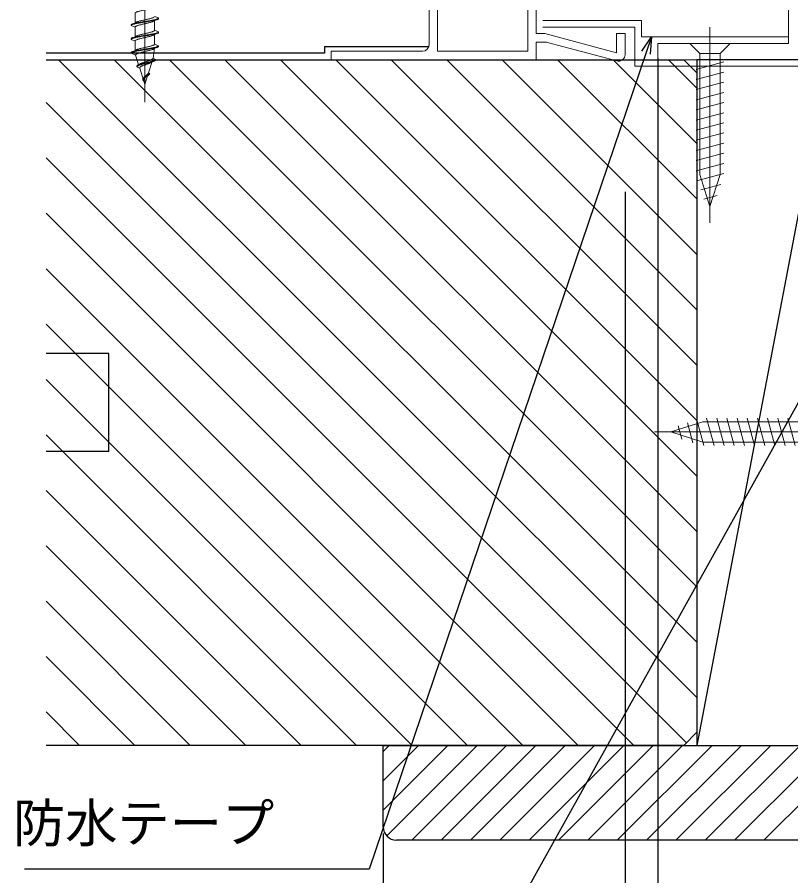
# Model space of a CAD drawing. Units: millimetres, scale not verified. Extents: x -525 to 525, y -783 to 779.
# Drawn here: x -100.2 to 18.3, y -612.7 to -481.2 of the extents above; entities that cross this region are included whole.
import ezdxf
from ezdxf.enums import TextEntityAlignment as Align

# ---------------------------------------------------------------- set-up
doc = ezdxf.new("R2010")
doc.units = ezdxf.units.MM
doc.header["$LTSCALE"] = 4
for name, color, linetype, lineweight in [('0-2_YKK_11', 7, 'Continuous', 18), ('0-3_YKK_11E', 4, 'Continuous', 18), ('0-4_YKK_12', 2, 'Continuous', 18), ('0-5_YKK_13', 4, 'Continuous', 18)]:
    doc.layers.add(name, color=color, linetype=linetype, lineweight=lineweight)
doc.layers.add('0-7_YKK_D', color=6, linetype='Continuous')
doc.layers.add('0-9_YSS_K', color=3, linetype='Continuous')
doc.styles.add('ＭＳ ゴシック', font='')
doc.styles.get('ＭＳ ゴシック').set_extended_font_data('MS Gothic')

msp = doc.modelspace()

# ---------------------------------------------------------------- linework, layer by layer
at = {"layer": '0-2_YKK_11', "color": 211}
for points in [[(17.877, -485.251), (17.877, -407.751), (65.677, -407.751)], [(66.877, -532.951), (66.877, -537.751), (31.877, -537.751), (31.877, -552.751), (27.877, -552.751), (27.877, -550.251), (29.377, -550.251), (29.377, -537.751), (27.877, -537.751), (27.877, -487.751), (-2.123, -487.751), (-2.123, -485.251), (17.877, -485.251)]]:
    msp.add_lwpolyline(points, dxfattribs=at)
at = {"layer": '0-3_YKK_11E'}
msp.add_line((-19.151, -485.061), (-19.229, -485.051), dxfattribs=at)
for points in [[(-37.123, -416.751), (-37.123, -457.751), (-42.123, -457.751), (-42.123, -458.751), (-37.123, -458.751), (-37.123, -485.451)], [(-7.123, -486.981), (-7.123, -483.751), (-8.423, -483.751), (-8.423, -486.693), (-19.405, -483.751), (-20.723, -483.751), (-20.723, -453.751)], [(-38.123, -486.451), (-52.123, -486.451), (-52.123, -487.751), (-20.723, -487.751), (-20.723, -485.051), (-19.19, -485.051), (-8.382, -487.947)]]:
    msp.add_lwpolyline(points, dxfattribs=at)
msp.add_lwpolyline([(-22.023, -486.451), (-22.023, -416.951), (-35.823, -416.951), (-35.823, -486.451)], close=True, dxfattribs=at)
for centre, start in [((-38.123, -485.451), 270), ((-8.123, -486.981), 255)]:
    msp.add_arc(centre, 1, start, 0, dxfattribs=at)
at = {"layer": '0-4_YKK_12', "color": 80}
for p in [(-19.723, -482.751), (-5.623, -488.751)]:
    msp.add_line(p, (-5.623, -482.751), dxfattribs=at)
at = {"layer": '0-4_YKK_12'}
msp.add_line((17.877, -484.251), (-4.623, -484.251), dxfattribs=at)
msp.add_lwpolyline([(-19.723, -481.751), (-4.623, -481.751), (-4.623, -484.251)], dxfattribs=at)
at = {"layer": '0-4_YKK_12', "color": 80}
msp.add_lwpolyline([(-5.623, -488.751), (26.877, -488.751), (26.877, -553.751), (32.877, -553.751)], dxfattribs=at)
at = {"layer": '0-5_YKK_13'}
for p, q in [((-80.623, -494.261), (-80.623, -432.761)), ((-82.723, -482.424), (-82.723, -482.524)), ((-79.123, -481.712), (-79.128, -481.742)), ((5.877, -482.751), (5.877, -512.751)), ((-82.123, -486.415), (-82.723, -486.664)), ((8.977, -485.251), (7.427, -486.801)), ((-82.717, -486.764), (-82.03, -487.049)), ((-79.372, -487.548), (-78.948, -487.724)), ((4.327, -486.801), (4.327, -505.335)), ((7.427, -486.801), (7.427, -505.335)), ((-79.54, -488.073), (-79.561, -488.101)), ((7.977, -488.102), (3.777, -489.227)), ((-79.892, -489.873), (-79.913, -489.903)), ((7.977, -489.655), (3.777, -490.78)), ((7.977, -491.208), (3.777, -492.333)), ((7.977, -492.761), (3.777, -493.886)), ((7.977, -494.314), (3.777, -495.439)), ((7.977, -495.866), (3.777, -496.992)), ((7.977, -497.419), (3.777, -498.545)), ((7.977, -498.972), (3.777, -500.098)), ((7.977, -500.525), (3.777, -501.651)), ((7.977, -502.078), (3.777, -503.204)), ((7.977, -503.631), (3.777, -504.756)), ((7.977, -505.184), (4.036, -506.24)), ((5.877, -510.251), (4.327, -505.335)), ((5.877, -510.251), (4.327, -505.335)), ((5.877, -510.251), (7.427, -505.335)), ((7.523, -506.858), (4.487, -507.672)), ((6.988, -508.555), (4.939, -509.104)), ((4.944, -546.85), (3.888, -542.909)), ((6.497, -546.85), (5.371, -542.65)), ((8.05, -546.85), (6.924, -542.65)), ((9.603, -546.85), (8.477, -542.65)), ((11.156, -546.85), (10.03, -542.65)), ((12.708, -546.85), (11.583, -542.65)), ((14.261, -546.85), (13.136, -542.65)), ((15.814, -546.85), (14.689, -542.65)), ((17.367, -546.85), (16.242, -542.65)), ((18.92, -546.851), (17.795, -542.65)), ((-0.123, -544.75), (4.793, -543.2)), ((-0.123, -544.75), (4.793, -543.2)), ((1.573, -545.862), (1.024, -543.812)), ((3.269, -546.396), (2.456, -543.36)), ((30.327, -543.201), (4.793, -543.2)), ((34.377, -544.751), (-2.623, -544.75)), ((-0.123, -544.75), (4.793, -546.3)), ((30.327, -546.301), (4.793, -546.3))]:
    msp.add_line(p, q, dxfattribs=at)
for points in [[(-80.492, -480.093), (-80.623, -480.122), (-80.754, -480.152), (-80.883, -480.181), (-81.011, -480.211), (-81.136, -480.24), (-81.257, -480.27), (-81.373, -480.299), (-81.483, -480.328), (-81.587, -480.358), (-81.683, -480.387), (-81.772, -480.417), (-81.852, -480.446), (-81.922, -480.476), (-81.982, -480.505), (-82.032, -480.535), (-82.072, -480.564), (-82.1, -480.593), (-82.117, -480.623), (-82.123, -480.652), (-82.123, -482.175)], [(-82.1, -482.116), (-82.072, -482.087), (-82.032, -482.058), (-81.982, -482.028), (-81.922, -481.999), (-81.852, -481.969), (-81.772, -481.94), (-81.683, -481.91), (-81.587, -481.881), (-81.483, -481.851), (-81.373, -481.822), (-81.257, -481.793), (-81.136, -481.763), (-81.011, -481.734), (-80.883, -481.704), (-80.754, -481.675), (-80.623, -481.645), (-80.492, -481.616), (-80.362, -481.586), (-80.235, -481.557), (-80.11, -481.528), (-79.989, -481.498), (-79.873, -481.469), (-79.762, -481.439), (-79.659, -481.41), (-79.562, -481.38), (-79.474, -481.351), (-79.394, -481.321), (-79.324, -481.292), (-79.263, -481.263), (-79.213, -481.233)], [(-79.123, -481.115), (-78.523, -481.364), (-78.523, -481.464), (-78.531, -481.493), (-78.555, -481.523), (-78.594, -481.552)], [(-78.523, -481.364), (-78.531, -481.393), (-78.555, -481.423), (-78.594, -481.452), (-78.649, -481.482), (-78.72, -481.511), (-78.804, -481.54), (-78.903, -481.57), (-79.014, -481.599), (-79.138, -481.629), (-79.273, -481.658), (-79.418, -481.688), (-79.573, -481.717), (-79.735, -481.747), (-79.905, -481.776), (-80.079, -481.805), (-80.258, -481.835), (-80.44, -481.864), (-80.623, -481.894), (-80.806, -481.923), (-80.987, -481.953), (-81.166, -481.982), (-81.341, -482.012), (-81.51, -482.041), (-81.673, -482.07), (-81.827, -482.1), (-81.973, -482.129), (-82.108, -482.159), (-82.231, -482.188), (-82.343, -482.218), (-82.441, -482.247), (-82.526, -482.277), (-82.596, -482.306), (-82.651, -482.335), (-82.691, -482.365), (-82.715, -482.394), (-82.723, -482.424), (-82.123, -482.175), (-82.117, -482.146), (-82.1, -482.116)], [(-78.594, -481.552), (-78.649, -481.582), (-78.72, -481.611), (-78.804, -481.64), (-78.903, -481.67), (-79.014, -481.699), (-79.138, -481.729), (-79.273, -481.758), (-79.418, -481.788), (-79.573, -481.817), (-79.735, -481.847), (-79.905, -481.876), (-80.079, -481.905), (-80.258, -481.935), (-80.44, -481.964), (-80.623, -481.994), (-80.806, -482.023), (-80.987, -482.053), (-81.166, -482.082), (-81.341, -482.112), (-81.51, -482.141), (-81.673, -482.17), (-81.827, -482.2), (-81.973, -482.229), (-82.108, -482.259), (-82.231, -482.288), (-82.343, -482.318), (-82.441, -482.347), (-82.526, -482.377), (-82.596, -482.406), (-82.651, -482.435), (-82.691, -482.465), (-82.715, -482.494), (-82.723, -482.524), (-82.123, -482.772), (-82.123, -484.295)], [(-81.136, -482.36), (-81.257, -482.39), (-81.373, -482.419), (-81.483, -482.448), (-81.587, -482.478), (-81.683, -482.507), (-81.772, -482.537), (-81.852, -482.566), (-81.922, -482.596), (-81.982, -482.625), (-82.032, -482.655), (-82.072, -482.684), (-82.1, -482.713), (-82.117, -482.743), (-82.123, -482.772)], [(-80.883, -482.301), (-81.011, -482.331), (-81.136, -482.36)], [(-80.362, -482.183), (-80.492, -482.213), (-80.623, -482.242), (-80.754, -482.272), (-80.883, -482.301)], [(-80.11, -482.125), (-80.235, -482.154), (-80.362, -482.183)], [(-79.128, -481.742), (-79.146, -481.771), (-79.174, -481.801), (-79.213, -481.83), (-79.263, -481.86), (-79.324, -481.889), (-79.394, -481.918), (-79.474, -481.948), (-79.562, -481.977), (-79.659, -482.007), (-79.762, -482.036), (-79.873, -482.066), (-79.989, -482.095), (-80.11, -482.125)], [(-79.123, -483.235), (-79.123, -481.712), (-78.523, -481.464)], [(-79.146, -483.294), (-79.174, -483.324), (-79.213, -483.353), (-79.263, -483.383), (-79.324, -483.412), (-79.394, -483.441), (-79.474, -483.471), (-79.562, -483.5), (-79.659, -483.53), (-79.762, -483.559), (-79.873, -483.589), (-79.989, -483.618), (-80.11, -483.648), (-80.235, -483.677), (-80.362, -483.706), (-80.492, -483.736), (-80.623, -483.765), (-80.754, -483.795), (-80.883, -483.824), (-81.011, -483.854), (-81.136, -483.883), (-81.257, -483.913), (-81.373, -483.942), (-81.483, -483.971), (-81.587, -484.001), (-81.683, -484.03), (-81.772, -484.06), (-81.852, -484.089), (-81.922, -484.119), (-81.982, -484.148), (-82.032, -484.178), (-82.072, -484.207), (-82.1, -484.236), (-82.117, -484.266), (-82.123, -484.295), (-82.723, -484.544), (-82.723, -484.644), (-82.123, -484.892)], [(-78.555, -483.643), (-78.594, -483.672), (-78.649, -483.702), (-78.72, -483.731), (-78.804, -483.76), (-78.903, -483.79), (-79.014, -483.819), (-79.138, -483.849), (-79.273, -483.878), (-79.418, -483.908), (-79.573, -483.937), (-79.735, -483.967), (-79.905, -483.996), (-80.079, -484.025), (-80.258, -484.055), (-80.44, -484.084), (-80.623, -484.114), (-80.806, -484.143), (-80.987, -484.173), (-81.166, -484.202), (-81.341, -484.232), (-81.51, -484.261), (-81.673, -484.29), (-81.827, -484.32), (-81.973, -484.349), (-82.108, -484.379), (-82.231, -484.408), (-82.343, -484.438), (-82.441, -484.467), (-82.526, -484.497), (-82.596, -484.526), (-82.651, -484.555), (-82.691, -484.585), (-82.715, -484.614), (-82.723, -484.644)], [(-82.1, -484.833), (-82.072, -484.804), (-82.032, -484.775), (-81.982, -484.745), (-81.922, -484.716), (-81.852, -484.686), (-81.772, -484.657), (-81.683, -484.627), (-81.587, -484.598), (-81.483, -484.568), (-81.373, -484.539), (-81.257, -484.51), (-81.136, -484.48), (-81.011, -484.451), (-80.883, -484.421), (-80.754, -484.392), (-80.623, -484.362), (-80.492, -484.333), (-80.362, -484.303), (-80.235, -484.274), (-80.11, -484.245), (-79.989, -484.215), (-79.873, -484.186), (-79.762, -484.156), (-79.659, -484.127), (-79.562, -484.097), (-79.474, -484.068), (-79.394, -484.038), (-79.324, -484.009), (-79.263, -483.98), (-79.213, -483.95), (-79.174, -483.921), (-79.146, -483.891), (-79.128, -483.862), (-79.123, -483.832), (-78.523, -483.584), (-78.523, -483.484), (-79.123, -483.235), (-79.128, -483.265), (-79.146, -483.294)], [(-79.573, -483.837), (-79.735, -483.867), (-79.905, -483.896)], [(-79.014, -483.719), (-79.138, -483.749), (-79.273, -483.778), (-79.418, -483.808), (-79.573, -483.837)], [(-79.123, -483.832), (-79.123, -485.355), (-78.523, -485.604)], [(-78.804, -483.66), (-78.903, -483.69), (-79.014, -483.719)], [(-78.555, -483.543), (-78.594, -483.572), (-78.649, -483.602), (-78.72, -483.631), (-78.804, -483.66)], [(-78.523, -483.484), (-78.531, -483.513), (-78.555, -483.543)], [(-78.523, -483.584), (-78.531, -483.613), (-78.555, -483.643)], [(-82.596, -484.426), (-82.651, -484.455), (-82.691, -484.485), (-82.715, -484.514), (-82.723, -484.544)], [(-82.441, -484.367), (-82.526, -484.397), (-82.596, -484.426)], [(-79.905, -483.896), (-80.079, -483.925), (-80.258, -483.955), (-80.44, -483.984), (-80.623, -484.014), (-80.806, -484.043), (-80.987, -484.073), (-81.166, -484.102), (-81.341, -484.132), (-81.51, -484.161), (-81.673, -484.19), (-81.827, -484.22), (-81.973, -484.249), (-82.108, -484.279), (-82.231, -484.308), (-82.343, -484.338), (-82.441, -484.367)], [(-79.123, -485.355), (-79.128, -485.385), (-79.146, -485.414), (-79.174, -485.444), (-79.213, -485.473), (-79.263, -485.503), (-79.324, -485.532), (-79.394, -485.561), (-79.474, -485.591), (-79.562, -485.62), (-79.659, -485.65), (-79.762, -485.679), (-79.873, -485.709), (-79.989, -485.738), (-80.11, -485.768), (-80.235, -485.797), (-80.362, -485.826), (-80.492, -485.856), (-80.623, -485.885), (-80.754, -485.915), (-80.883, -485.944), (-81.011, -485.974), (-81.136, -486.003), (-81.257, -486.033), (-81.373, -486.062), (-81.483, -486.091), (-81.587, -486.121), (-81.683, -486.15), (-81.772, -486.18), (-81.852, -486.209), (-81.922, -486.239), (-81.982, -486.268), (-82.032, -486.298), (-82.072, -486.327), (-82.1, -486.356), (-82.117, -486.386), (-82.123, -486.415), (-82.123, -484.892), (-82.117, -484.863), (-82.1, -484.833)], [(-80.44, -486.104), (-80.623, -486.134), (-80.806, -486.163), (-80.987, -486.193), (-81.166, -486.222), (-81.341, -486.252), (-81.51, -486.281), (-81.673, -486.31), (-81.827, -486.34), (-81.973, -486.369), (-82.108, -486.399), (-82.231, -486.428), (-82.343, -486.458), (-82.441, -486.487), (-82.526, -486.517), (-82.596, -486.546), (-82.651, -486.575), (-82.691, -486.605), (-82.715, -486.634), (-82.723, -486.664), (-82.717, -486.764), (-82.709, -486.734), (-82.686, -486.705), (-82.646, -486.675), (-82.591, -486.646), (-82.522, -486.617), (-82.437, -486.587), (-82.339, -486.558), (-82.228, -486.528), (-82.105, -486.499), (-81.97, -486.469), (-81.825, -486.44), (-81.671, -486.41), (-81.509, -486.381), (-81.34, -486.352), (-81.165, -486.322), (-80.987, -486.293), (-80.806, -486.263), (-80.623, -486.234), (-80.44, -486.204)], [(-79.131, -485.983), (-79.151, -486.013), (-79.181, -486.044), (-79.223, -486.074), (-79.275, -486.105), (-79.337, -486.135), (-79.409, -486.165), (-79.49, -486.196), (-79.579, -486.226), (-79.675, -486.257), (-79.779, -486.287), (-79.888, -486.318), (-80.003, -486.348), (-80.122, -486.379), (-80.245, -486.409), (-80.369, -486.44), (-80.496, -486.47), (-80.623, -486.5), (-80.749, -486.531), (-80.874, -486.561), (-80.997, -486.592), (-81.116, -486.622), (-81.232, -486.653), (-81.342, -486.683), (-81.446, -486.714), (-81.544, -486.744), (-81.634, -486.774), (-81.716, -486.805), (-81.79, -486.835), (-81.855, -486.866), (-81.91, -486.896), (-81.955, -486.927), (-81.989, -486.957), (-82.013, -486.988), (-82.027, -487.018), (-82.03, -487.049), (-81.527, -488.657), (-81.833, -488.784), (-81.842, -488.754), (-81.84, -488.725)], [(-81.533, -488.626), (-81.532, -488.595), (-81.524, -488.565), (-81.509, -488.534), (-81.486, -488.503), (-81.456, -488.472), (-81.419, -488.441), (-81.375, -488.411), (-81.323, -488.38), (-81.266, -488.349), (-81.202, -488.318), (-81.133, -488.287), (-81.058, -488.257), (-80.978, -488.226), (-80.894, -488.195), (-80.807, -488.164), (-80.716, -488.133), (-80.623, -488.103), (-80.528, -488.072), (-80.432, -488.041), (-80.336, -488.01), (-80.241, -487.979), (-80.147, -487.949), (-80.055, -487.918), (-79.966, -487.887), (-79.881, -487.856), (-79.8, -487.826), (-79.724, -487.795), (-79.653, -487.764), (-79.59, -487.733), (-79.533, -487.702), (-79.484, -487.672), (-79.443, -487.641), (-79.41, -487.61), (-79.386, -487.579), (-79.372, -487.548), (-79.123, -485.952), (-78.523, -485.704)], [(-80.44, -486.204), (-80.259, -486.175), (-80.08, -486.145), (-79.905, -486.116), (-79.736, -486.087), (-79.574, -486.057), (-79.419, -486.028), (-79.274, -485.998), (-79.139, -485.969), (-79.015, -485.939), (-78.903, -485.91), (-78.805, -485.88), (-78.72, -485.851), (-78.65, -485.822), (-78.595, -485.792), (-78.555, -485.763), (-78.531, -485.733), (-78.523, -485.704), (-78.523, -485.604), (-78.531, -485.633), (-78.555, -485.663), (-78.594, -485.692), (-78.649, -485.722), (-78.72, -485.751), (-78.804, -485.78), (-78.903, -485.81), (-79.014, -485.839), (-79.138, -485.869), (-79.273, -485.898), (-79.418, -485.928), (-79.573, -485.957), (-79.735, -485.987), (-79.905, -486.016), (-80.079, -486.045), (-80.258, -486.075), (-80.44, -486.104)], [(8.977, -485.251), (2.777, -485.251), (4.327, -486.801), (7.427, -486.801)], [(-81.84, -488.725), (-81.829, -488.695), (-81.809, -488.666), (-81.778, -488.637), (-81.738, -488.607), (-81.688, -488.578), (-81.629, -488.548), (-81.561, -488.519), (-81.484, -488.489), (-81.398, -488.46), (-81.305, -488.43), (-81.205, -488.401), (-81.099, -488.372), (-80.986, -488.342), (-80.869, -488.313), (-80.747, -488.283), (-80.623, -488.254), (-80.496, -488.224), (-80.368, -488.195), (-80.239, -488.165), (-80.112, -488.136), (-79.986, -488.107), (-79.863, -488.077), (-79.744, -488.048), (-79.629, -488.018), (-79.521, -487.989), (-79.419, -487.959), (-79.325, -487.93), (-79.24, -487.9), (-79.164, -487.871), (-79.098, -487.842), (-79.043, -487.812), (-78.999, -487.783), (-78.968, -487.753), (-78.948, -487.724), (-78.992, -487.824), (-79.527, -488.045), (-80.065, -489.766), (-79.876, -489.844), (-79.92, -489.944)], [(-80.834, -490.874), (-81.407, -489.042), (-81.79, -488.884), (-81.833, -488.784)], [(-81.798, -488.854), (-81.797, -488.825), (-81.787, -488.795), (-81.768, -488.766), (-81.739, -488.737), (-81.7, -488.707), (-81.652, -488.678), (-81.596, -488.648), (-81.53, -488.619), (-81.456, -488.589), (-81.373, -488.56), (-81.283, -488.53), (-81.187, -488.501), (-81.084, -488.472), (-80.975, -488.442), (-80.861, -488.413), (-80.744, -488.383), (-80.623, -488.354), (-80.5, -488.324), (-80.375, -488.295), (-80.251, -488.265), (-80.127, -488.236), (-80.004, -488.207), (-79.885, -488.177), (-79.769, -488.148), (-79.657, -488.118), (-79.552, -488.089), (-79.453, -488.059), (-79.361, -488.03), (-79.278, -488), (-79.203, -487.971), (-79.139, -487.942), (-79.085, -487.912), (-79.042, -487.883), (-79.011, -487.853), (-78.992, -487.824)], [(-80.783, -488.599), (-80.859, -488.627), (-80.932, -488.655), (-81.002, -488.682), (-81.067, -488.71), (-81.127, -488.738), (-81.182, -488.765), (-81.232, -488.793), (-81.276, -488.821), (-81.315, -488.849), (-81.347, -488.876), (-81.372, -488.904), (-81.392, -488.932), (-81.405, -488.959), (-81.412, -488.987), (-81.412, -489.015), (-81.407, -489.042)], [(-80.623, -488.544), (-80.704, -488.572), (-80.783, -488.599)], [(-80.29, -488.433), (-80.373, -488.461), (-80.457, -488.489), (-80.54, -488.516), (-80.623, -488.544)], [(-80.127, -488.378), (-80.207, -488.405), (-80.29, -488.433)], [(-79.837, -488.267), (-79.903, -488.295), (-79.974, -488.322), (-80.049, -488.35), (-80.127, -488.378)], [(-79.719, -488.212), (-79.775, -488.239), (-79.837, -488.267)], [(-79.561, -488.101), (-79.59, -488.129), (-79.626, -488.156), (-79.669, -488.184), (-79.719, -488.212)], [(-80.884, -490.945), (-80.891, -490.915), (-80.896, -490.886), (-80.898, -490.857), (-80.897, -490.827), (-80.893, -490.798), (-80.885, -490.768), (-80.874, -490.739), (-80.859, -490.709), (-80.841, -490.68), (-80.82, -490.65), (-80.795, -490.621), (-80.766, -490.592), (-80.735, -490.562), (-80.7, -490.533), (-80.663, -490.503), (-80.623, -490.474), (-80.581, -490.444), (-80.536, -490.415), (-80.491, -490.385), (-80.444, -490.356), (-80.396, -490.327), (-80.349, -490.297), (-80.301, -490.268), (-80.254, -490.238), (-80.208, -490.209), (-80.163, -490.179), (-80.121, -490.15), (-80.081, -490.12), (-80.044, -490.091), (-80.011, -490.062), (-79.981, -490.032), (-79.956, -490.003), (-79.935, -489.973), (-79.92, -489.944)], [(-80.85, -490.813), (-80.855, -490.782), (-80.858, -490.751), (-80.858, -490.72), (-80.856, -490.689), (-80.851, -490.659), (-80.844, -490.628), (-80.834, -490.597), (-80.821, -490.566), (-80.805, -490.535), (-80.786, -490.505), (-80.765, -490.474), (-80.741, -490.443), (-80.715, -490.412), (-80.686, -490.381), (-80.655, -490.351), (-80.623, -490.32), (-80.588, -490.289), (-80.553, -490.258), (-80.516, -490.227), (-80.478, -490.197), (-80.44, -490.166), (-80.402, -490.135), (-80.363, -490.104), (-80.326, -490.073), (-80.29, -490.043), (-80.254, -490.012), (-80.221, -489.981), (-80.19, -489.95), (-80.161, -489.92), (-80.135, -489.889), (-80.112, -489.858), (-80.092, -489.827), (-80.077, -489.796), (-80.065, -489.766)], [(-80.13, -490.079), (-80.177, -490.109), (-80.226, -490.138), (-80.276, -490.168), (-80.327, -490.197), (-80.378, -490.227), (-80.429, -490.256), (-80.479, -490.285), (-80.529, -490.315), (-80.577, -490.344), (-80.623, -490.374), (-80.667, -490.403), (-80.708, -490.433), (-80.746, -490.462), (-80.781, -490.492), (-80.813, -490.521), (-80.842, -490.55)], [(-79.92, -489.944), (-80.15, -490.039), (-80.623, -491.551), (-80.784, -491.036), (-80.792, -491.009), (-80.798, -490.981), (-80.803, -490.953), (-80.806, -490.926), (-80.808, -490.898), (-80.807, -490.87), (-80.804, -490.842), (-80.799, -490.815), (-80.792, -490.787), (-80.782, -490.759), (-80.77, -490.732), (-80.755, -490.704), (-80.738, -490.676), (-80.719, -490.649), (-80.698, -490.621), (-80.675, -490.593), (-80.65, -490.566), (-80.623, -490.538), (-80.594, -490.51), (-80.565, -490.482), (-80.534, -490.455), (-80.503, -490.427), (-80.471, -490.399), (-80.439, -490.372), (-80.406, -490.344), (-80.375, -490.316), (-80.344, -490.289), (-80.314, -490.261), (-80.285, -490.233), (-80.259, -490.206), (-80.234, -490.178), (-80.211, -490.15), (-80.192, -490.122), (-80.175, -490.095), (-80.161, -490.067)], [(-80.043, -490.02), (-80.085, -490.05), (-80.13, -490.079)], [(-79.913, -489.903), (-79.939, -489.932), (-79.969, -489.962), (-80.004, -489.991), (-80.043, -490.02)], [(-80.888, -490.609), (-80.905, -490.639), (-80.919, -490.668), (-80.929, -490.698), (-80.935, -490.727), (-80.938, -490.757), (-80.937, -490.786), (-80.934, -490.815), (-80.927, -490.845), (-80.918, -490.874), (-80.906, -490.904)], [(-80.834, -490.874), (-80.906, -490.904), (-80.862, -491.004), (-80.784, -491.036)], [(-80.842, -490.55), (-80.866, -490.58), (-80.888, -490.609)]]:
    msp.add_lwpolyline(points, dxfattribs=at)
at = {"layer": '0-7_YKK_D'}
for p, q in [((-2.123, -487.501), (-2.123, -648.251)), ((-7.123, -507.981), (-7.123, -708.251)), ((-44.122, -606.251), (-44.122, -628.251))]:
    msp.add_line(p, q, dxfattribs=at)
for points in [[(-3.087, -484.251), (-3.905, -486.666), (-46.285, -611.7), (-99.026, -611.7)], [(-4.552, -486.447), (-3.087, -484.251), (-3.258, -486.885)], [(26.876, -526.811), (25.635, -529.039), (-40.162, -647.233), (-92.913, -647.233)]]:
    msp.add_lwpolyline(points, dxfattribs=at)
at = {"layer": '0-9_YSS_K'}
for p, q in [((-53.123, -485.751), (-37.123, -485.751)), ((-95.752, -487.751), (1.875, -487.751)), ((3.875, -585.442), (-93.816, -487.751)), ((3.875, -576.957), (-85.331, -487.751)), ((3.875, -568.472), (-76.845, -487.751)), ((3.875, -559.986), (-68.36, -487.751)), ((3.875, -551.501), (-59.875, -487.751)), ((3.875, -543.016), (-51.389, -487.751)), ((3.875, -534.53), (-42.904, -487.751)), ((3.875, -526.045), (-34.419, -487.751)), ((3.875, -517.56), (-25.934, -487.751)), ((3.875, -509.075), (-17.448, -487.751)), ((3.875, -500.589), (-8.963, -487.751)), ((3.875, -492.104), (-0.478, -487.751)), ((1.875, -487.751), (3.875, -489.751)), ((23.875, -487.751), (3.875, -592.751)), ((3.875, -489.751), (3.875, -590.751)), ((2.287, -592.339), (-95.752, -494.3)), ((-5.786, -592.751), (-95.752, -502.785)), ((-14.272, -592.751), (-95.752, -511.271)), ((-22.757, -592.751), (-95.752, -519.756)), ((-31.242, -592.751), (-95.752, -528.241)), ((-86.124, -532.751), (-95.752, -532.751)), ((-86.124, -547.751), (-86.124, -532.751)), ((-39.728, -592.751), (-95.752, -536.726)), ((-48.213, -592.751), (-95.752, -545.212)), ((-86.124, -547.751), (-95.752, -547.751)), ((-56.698, -592.751), (-95.752, -553.697)), ((-65.183, -592.751), (-95.752, -562.182)), ((-73.669, -592.751), (-95.752, -570.667)), ((-82.154, -592.751), (-95.752, -579.153)), ((-90.639, -592.751), (-95.752, -587.638)), ((3.875, -590.751), (1.875, -592.751)), ((1.875, -592.751), (-95.752, -592.751)), ((-44.123, -593.671), (-43.202, -592.751)), ((-44.123, -598.162), (-38.712, -592.751)), ((-44.123, -602.652), (-34.222, -592.751)), ((-43.591, -606.61), (-29.732, -592.751)), ((-39.742, -607.251), (-25.242, -592.751)), ((-35.252, -607.251), (-20.752, -592.751)), ((-30.762, -607.251), (-16.262, -592.751)), ((-26.272, -607.251), (-11.772, -592.751)), ((-21.781, -607.251), (-7.282, -592.751)), ((-17.291, -607.251), (-2.791, -592.751)), ((-12.801, -607.251), (1.699, -592.751)), ((-8.311, -607.251), (6.189, -592.751)), ((-3.821, -607.251), (10.679, -592.751)), ((0.669, -607.251), (15.169, -592.751)), ((5.159, -607.251), (19.659, -592.751)), ((9.649, -607.251), (24.149, -592.751)), ((14.14, -607.251), (28.64, -592.751)), ((43.877, -607.251), (-42.123, -607.251))]:
    msp.add_line(p, q, dxfattribs=at)
for points in [[(-53.123, -485.751), (-53.123, -486.751), (-95.752, -486.751)], [(-44.123, -605.251), (-44.123, -592.751), (38.877, -592.751), (38.877, -571.751), (45.877, -571.751), (45.877, -605.251)]]:
    msp.add_lwpolyline(points, dxfattribs=at)
msp.add_lwpolyline([(3.875, -592.751), (23.875, -592.751), (23.875, -487.751), (3.875, -487.751)], close=True, dxfattribs=at)
msp.add_arc((-42.123, -605.251), 2, 180.00001, 269.99999, dxfattribs=at)

# ---------------------------------------------------------------- texts
at = {"layer": '0-7_YKK_D', "style": 'ＭＳ ゴシック'}
msp.add_text('防水テープ', height=5.865, dxfattribs=at).set_placement((-100.82, -609.341), align=Align.BOTTOM_LEFT)

doc.saveas('drawing.dxf')
